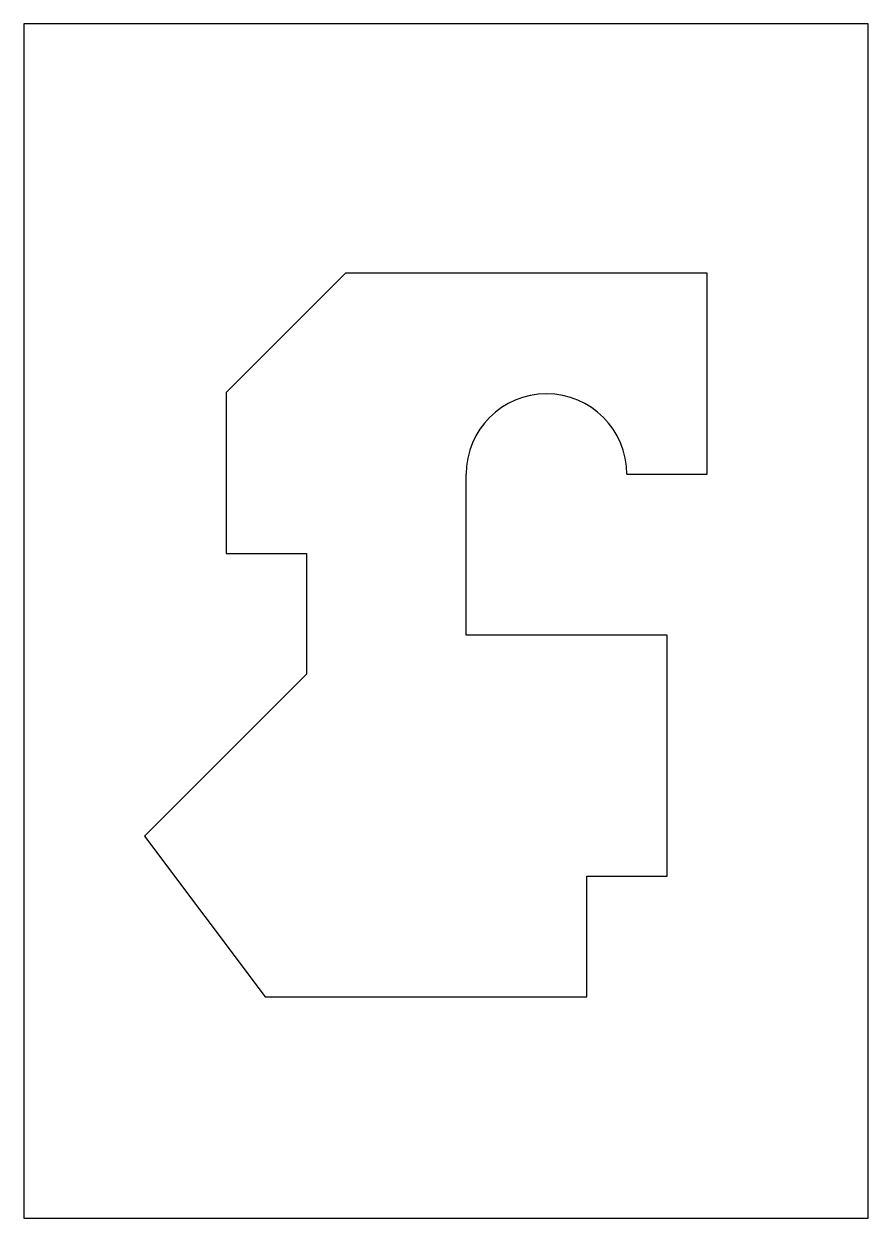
# Model space of a CAD drawing. Header units: millimetres. Extents: x 0 to 210, y 0 to 297.
import ezdxf

# ---------------------------------------------------------------- set-up
doc = ezdxf.new("R2010")
doc.units = ezdxf.units.MM
doc.header["$MEASUREMENT"] = 0

msp = doc.modelspace()

# ---------------------------------------------------------------- linework, layer by layer
for p, q in [((80, 235), (50.3, 205.3)), ((170, 235), (80, 235)), ((170, 185), (170, 235)), ((50.3, 205.3), (50.3, 165.3)), ((110, 145), (110, 185)), ((150, 185), (170, 185)), ((50.3, 165.3), (70.3, 165.3)), ((70.3, 165.3), (70.3, 135.3)), ((160, 145), (110, 145)), ((160, 85), (160, 145)), ((70.3, 135.3), (30, 95)), ((30, 95), (60, 55)), ((140, 55), (140, 85)), ((140, 85), (160, 85)), ((60, 55), (140, 55))]:
    msp.add_line(p, q)
msp.add_lwpolyline([(0, 0), (210, 0), (210, 297), (0, 297)], close=True)
msp.add_arc((130, 185), 20, 0, 180)

doc.saveas('drawing.dxf')
